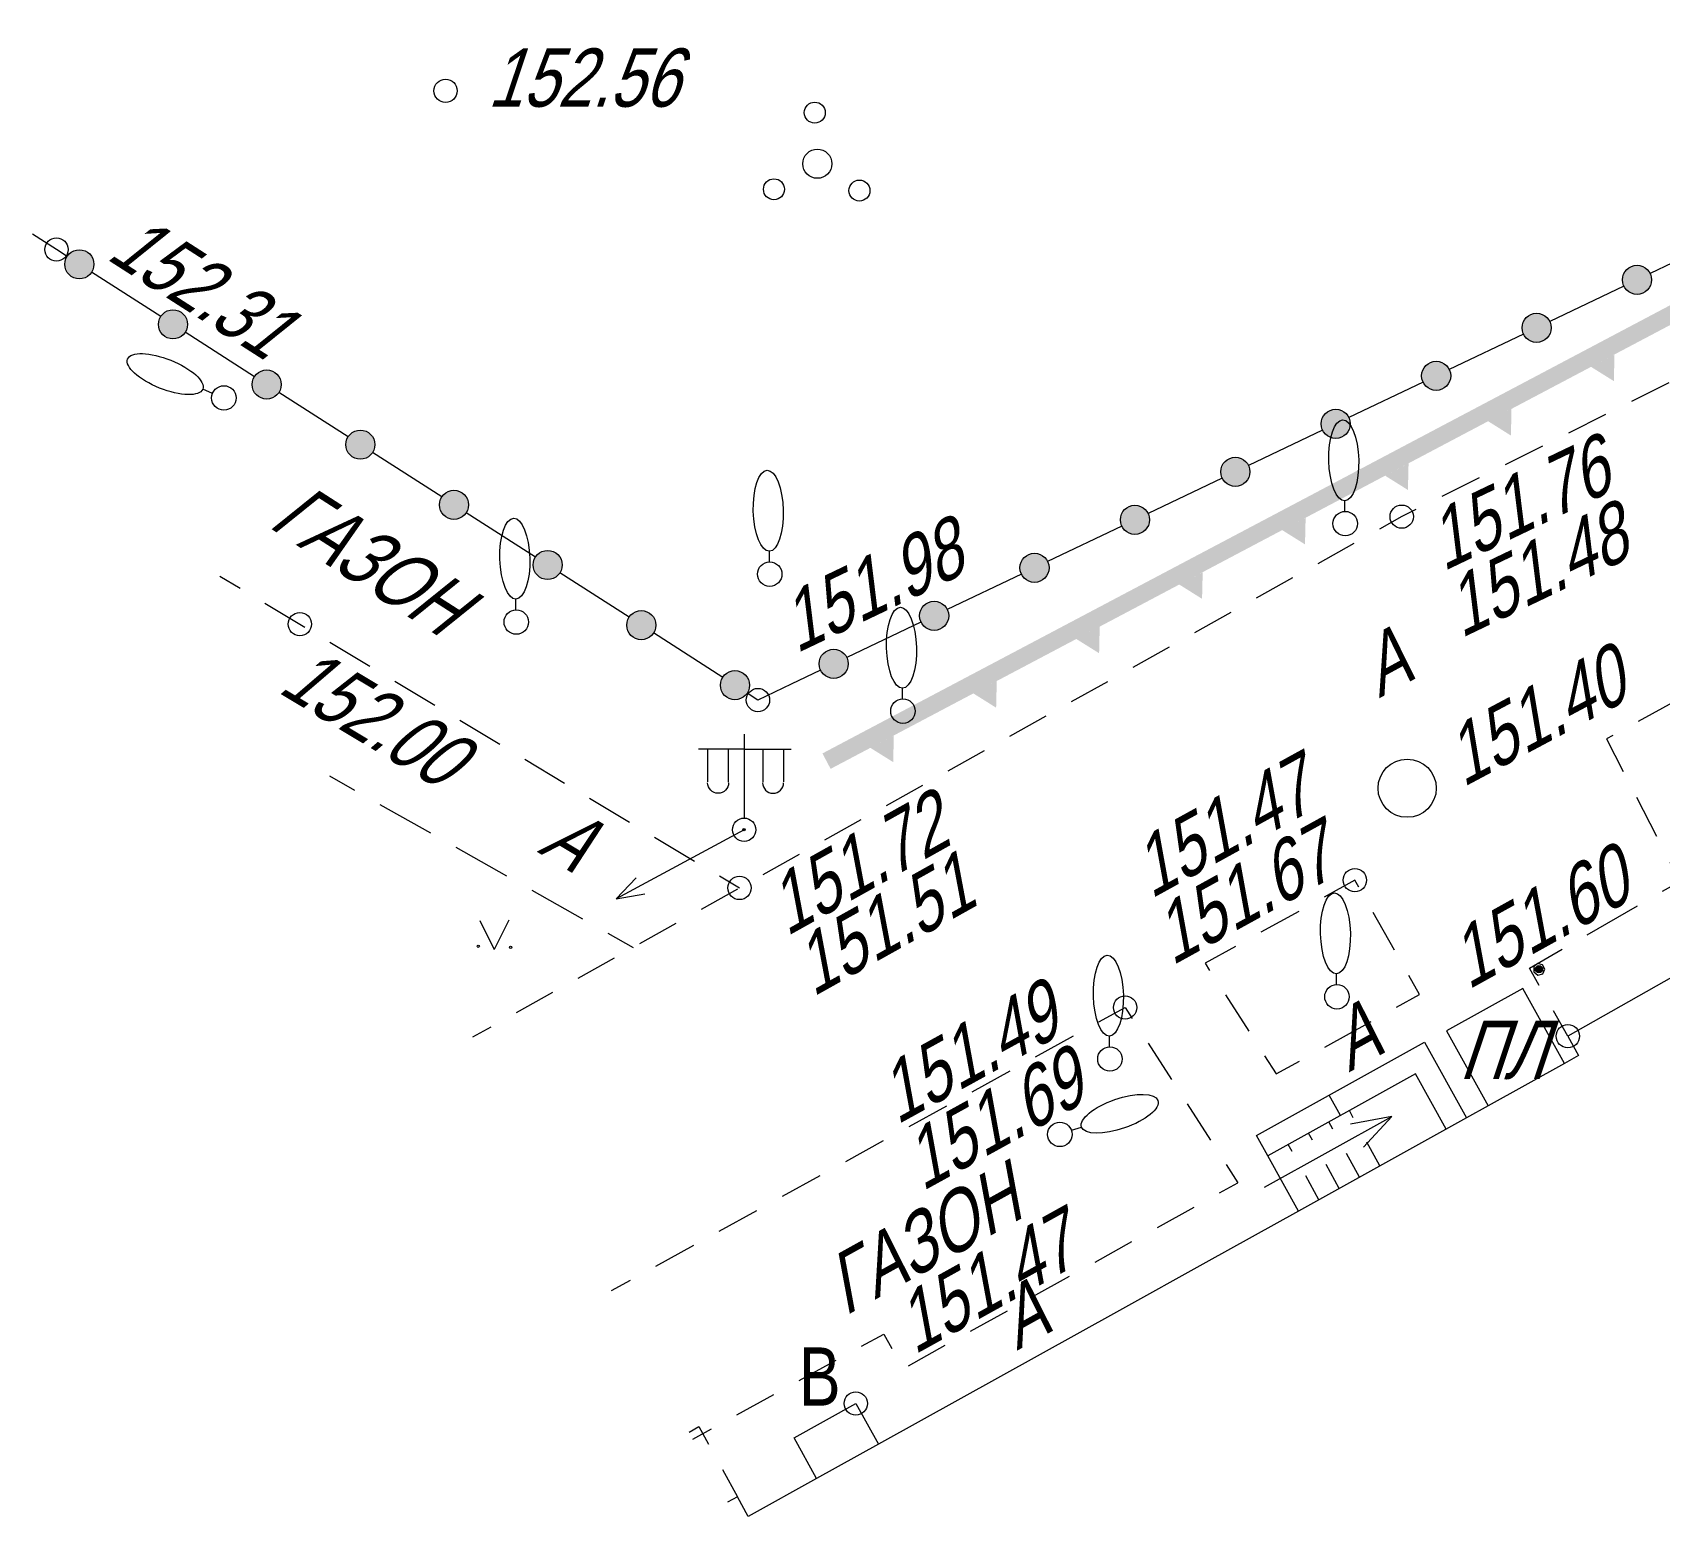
# Model space of a CAD drawing. Header units: metres. Extents: x 382 to 851, y 14083 to 14440.
# Drawn here: x 439.24 to 467.18, y 14295.66 to 14321.13 of the extents above; entities that cross this region are included whole.
import ezdxf
from ezdxf.enums import TextEntityAlignment as Align

# ---------------------------------------------------------------- set-up
doc = ezdxf.new("R2010")
doc.units = ezdxf.units.M
doc.header["$MEASUREMENT"] = 0
doc.linetypes.add('UP line', pattern=[1.5, 1, -0.5])
for name, color, linetype, lineweight in [('Бортовой камень', 7, 'Continuous', 25), ('Вентиляторы', 7, 'Continuous', 25), ('Внутреннее заполнение', 7, 'Continuous', 25), ('Горизонтали', 7, 'Continuous', 25), ('Граница улицы', 7, 'Continuous', 25), ('Здания', 7, 'Continuous', 25), ('Колодцы', 7, 'Continuous', 25), ('Крыльца', 7, 'Continuous', 25), ('Леса и газоны', 7, 'Continuous', 25), ('Лестницы набережных', 7, 'Continuous', 25), ('ЛЭП', 7, 'Continuous', 25), ('Навесы', 7, 'Continuous', 25), ('Ограды', 7, 'Continuous', 25), ('Отдельно стоящее дерево', 7, 'Continuous', 25), ('Фонари', 7, 'Continuous', 25), ('Части зданий', 7, 'Continuous', 25)]:
    doc.layers.add(name, color=color, linetype=linetype, lineweight=lineweight)
doc.styles.add('Style-RUSSIAN_1251', font='RUSSIAN_1251.shx')
doc.styles.add('Style-RUSSIAN_1251 I 0.32289', font='RUSSIAN_1251.shx', dxfattribs={"oblique": 18.5})

# ---------------------------------------------------------------- blocks, each defined once
blk = doc.blocks.new('KOLOD_6')
at = {"layer": 'Колодцы', "color": 251, "linetype": 'Continuous', "lineweight": 9}
blk.add_arc((0, 0), 0.5, 0, 360, dxfattribs=at)
blk = doc.blocks.new('FONAR6')
at = {"layer": 'Фонари', "color": 251, "linetype": 'Continuous', "lineweight": 9}
for p, q in [((0.004, 0.2), (0.004, 1.639)), ((0.004, 1.386), (-0.784, 1.386)), ((-0.627, 1.376), (-0.627, 0.821)), ((-0.273, 1.369), (-0.273, 0.814)), ((0.018, 1.386), (0.806, 1.386)), ((0.323, 1.369), (0.323, 0.814)), ((0.677, 1.376), (0.677, 0.821))]:
    blk.add_line(p, q, dxfattribs=at)
at = {"layer": 'Фонари', "color": 251, "linetype": 'Continuous', "lineweight": 9, "extrusion": (0, 0, -1)}
blk.add_arc((0.447, 0.807), 0.181, 180, 0, dxfattribs=at)
at = {"layer": 'Фонари', "color": 251, "linetype": 'Continuous', "lineweight": 9}
for centre, radius, start, end in [((0.497, 0.807), 0.181, 180, 0), ((0, 0), 0.2, 0, 360), ((0, 0), 0.02, 0, 360)]:
    blk.add_arc(centre, radius, start, end, dxfattribs=at)
blk = doc.blocks.new('STRELK')
at = {"layer": 'Крыльца', "color": 251, "linetype": 'Continuous', "lineweight": 9, "flags": 128}
for points in [[(0, 2.5), (-0.226, 1.815)], [(0, 0), (0, 2.5)], [(0, 2.5), (0.226, 1.815)]]:
    blk.add_lwpolyline(points, dxfattribs=at)
blk = doc.blocks.new('msdElementTypeLineString_4')
at = {"layer": 'Части зданий', "color": 251, "linetype": 'Continuous', "lineweight": 9}
for p, q in [((2.065, 1.146), (2.461, 1.366)), ((0.834, 0.463), (1.627, 0.904)), ((0, 0.001), (0.397, 0.221))]:
    blk.add_line(p, q, dxfattribs=at)
blk = doc.blocks.new('PIKET_25')
at = {"layer": 'Горизонтали', "color": 251, "linetype": 'Continuous', "lineweight": 9}
blk.add_arc((0, 0), 0.2, 0, 360, dxfattribs=at)
blk = doc.blocks.new('PIKET_26')
at = {"layer": 'Горизонтали', "color": 251, "linetype": 'Continuous', "lineweight": 9}
blk.add_arc((0, 0), 0.2, 0, 360, dxfattribs=at)
blk = doc.blocks.new('PIKET_27')
at = {"layer": 'Горизонтали', "color": 251, "linetype": 'Continuous', "lineweight": 9}
blk.add_arc((0, 0), 0.2, 0, 360, dxfattribs=at)
blk = doc.blocks.new('PIKET_28')
at = {"layer": 'Горизонтали', "color": 251, "linetype": 'Continuous', "lineweight": 9}
blk.add_arc((0, 0), 0.2, 0, 360, dxfattribs=at)
blk = doc.blocks.new('PIKET_31')
at = {"layer": 'Горизонтали', "color": 251, "linetype": 'Continuous', "lineweight": 9}
blk.add_arc((0, 0), 0.2, 0, 360, dxfattribs=at)
blk = doc.blocks.new('PIKET_32')
at = {"layer": 'Горизонтали', "color": 251, "linetype": 'Continuous', "lineweight": 9}
blk.add_arc((0, 0), 0.2, 0, 360, dxfattribs=at)
blk = doc.blocks.new('msdElementTypeLineString_6')
at = {"layer": 'Навесы', "color": 251, "linetype": 'Continuous', "lineweight": 9}
blk.add_line((0.574, 0.467), (0.83, 0), dxfattribs=at)
at = {"layer": 'Навесы', "color": 251, "linetype": 'Continuous', "lineweight": 9, "flags": 128}
blk.add_lwpolyline([(0.001, 1.113), (0.167, 1.205), (0.332, 0.905)], dxfattribs=at)
blk = doc.blocks.new('msdElementTypeLineString_7')
at = {"layer": 'Части зданий', "color": 251, "linetype": 'Continuous', "lineweight": 9}
for p, q in [((9.045, 4.226), (9.361, 4.401)), ((7.977, 3.633), (8.608, 3.983)), ((6.908, 3.04), (7.539, 3.39)), ((5.839, 2.447), (6.471, 2.797)), ((4.77, 1.854), (5.402, 2.204)), ((3.701, 1.261), (4.333, 1.611)), ((1.826, 1.005), (2.458, 1.353)), ((0.755, 0.415), (1.388, 0.764)), ((0, 0), (0.317, 0.174))]:
    blk.add_line(p, q, dxfattribs=at)
at = {"layer": 'Части зданий', "color": 251, "linetype": 'Continuous', "lineweight": 9, "flags": 128}
blk.add_lwpolyline([(2.897, 1.594), (3.279, 1.804), (3.418, 1.555)], dxfattribs=at)
blk = doc.blocks.new('DEREVO_51')
at = {"layer": 'Отдельно стоящее дерево', "color": 251, "linetype": 'Continuous', "lineweight": 9, "flags": 128}
blk.add_lwpolyline([(-0.007, 0.21), (-0.007, 0.393)], dxfattribs=at)
at = {"layer": 'Отдельно стоящее дерево', "color": 251, "linetype": 'Continuous', "lineweight": 9}
blk.add_arc((0, 0), 0.21, 0, 360, dxfattribs=at)
blk.add_ellipse((-0.025, 1.088), major_axis=(-0.019, 0.695), ratio=0.369829, dxfattribs=at)
blk = doc.blocks.new('DEREVO_64')
at = {"layer": 'Отдельно стоящее дерево', "color": 251, "linetype": 'Continuous', "lineweight": 9, "flags": 128}
blk.add_lwpolyline([(-0.007, 0.21), (-0.007, 0.393)], dxfattribs=at)
at = {"layer": 'Отдельно стоящее дерево', "color": 251, "linetype": 'Continuous', "lineweight": 9}
blk.add_arc((0, 0), 0.21, 0, 360, dxfattribs=at)
blk.add_ellipse((-0.026, 1.088), major_axis=(-0.019, 0.695), ratio=0.369829, dxfattribs=at)
blk = doc.blocks.new('DEREVO_65')
at = {"layer": 'Отдельно стоящее дерево', "color": 251, "linetype": 'Continuous', "lineweight": 9, "flags": 128}
blk.add_lwpolyline([(-0.007, 0.21), (-0.007, 0.393)], dxfattribs=at)
at = {"layer": 'Отдельно стоящее дерево', "color": 251, "linetype": 'Continuous', "lineweight": 9}
blk.add_arc((0, 0), 0.21, 0, 360, dxfattribs=at)
blk.add_ellipse((-0.026, 1.088), major_axis=(-0.019, 0.695), ratio=0.369829, dxfattribs=at)
blk = doc.blocks.new('DEREVO_66')
at = {"layer": 'Отдельно стоящее дерево', "color": 251, "linetype": 'Continuous', "lineweight": 9, "flags": 128}
blk.add_lwpolyline([(-0.007, 0.21), (-0.006, 0.392)], dxfattribs=at)
at = {"layer": 'Отдельно стоящее дерево', "color": 251, "linetype": 'Continuous', "lineweight": 9}
blk.add_arc((0.001, 0), 0.21, 0, 360, dxfattribs=at)
blk.add_ellipse((-0.025, 1.088), major_axis=(-0.018, 0.695), ratio=0.369829, dxfattribs=at)
blk = doc.blocks.new('DEREVO_67')
at = {"layer": 'Отдельно стоящее дерево', "color": 251, "linetype": 'Continuous', "lineweight": 9, "flags": 128}
blk.add_lwpolyline([(-0.007, 0.21), (-0.007, 0.393)], dxfattribs=at)
at = {"layer": 'Отдельно стоящее дерево', "color": 251, "linetype": 'Continuous', "lineweight": 9}
blk.add_arc((0, 0), 0.21, 0, 360, dxfattribs=at)
blk.add_ellipse((-0.025, 1.088), major_axis=(-0.019, 0.695), ratio=0.369829, dxfattribs=at)
blk = doc.blocks.new('DEREVO_68')
at = {"layer": 'Отдельно стоящее дерево', "color": 251, "linetype": 'Continuous', "lineweight": 9, "flags": 128}
blk.add_lwpolyline([(-0.007, 0.21), (-0.007, 0.393)], dxfattribs=at)
at = {"layer": 'Отдельно стоящее дерево', "color": 251, "linetype": 'Continuous', "lineweight": 9}
blk.add_arc((0, 0), 0.21, 0, 360, dxfattribs=at)
blk.add_ellipse((-0.025, 1.088), major_axis=(-0.019, 0.695), ratio=0.369829, dxfattribs=at)
blk = doc.blocks.new('msdElementTypeLineString_8')
at = {"layer": 'Навесы', "color": 251, "linetype": 'Continuous', "lineweight": 9}
for p, q in [((0.995, 1.742), (1.856, 2.238)), ((3.279, 2.051), (3.523, 1.618)), ((0.662, 0), (0.417, 0.433))]:
    blk.add_line(p, q, dxfattribs=at)
at = {"layer": 'Навесы', "color": 251, "linetype": 'Continuous', "lineweight": 9, "flags": 128}
for points in [[(2.289, 2.488), (2.584, 2.657), (2.863, 2.787), (3.033, 2.486)], [(0.171, 0.868), (0.001, 1.169), (0.562, 1.493)]]:
    blk.add_lwpolyline(points, dxfattribs=at)
blk = doc.blocks.new('DEREVO_80')
at = {"layer": 'Отдельно стоящее дерево', "color": 251, "linetype": 'Continuous', "lineweight": 9, "flags": 128}
blk.add_lwpolyline([(-0.007, 0.21), (-0.007, 0.393)], dxfattribs=at)
at = {"layer": 'Отдельно стоящее дерево', "color": 251, "linetype": 'Continuous', "lineweight": 9}
blk.add_arc((0, 0.002), 0.21, 0, 360, dxfattribs=at)
blk.add_ellipse((-0.026, 1.09), major_axis=(-0.019, 0.695), ratio=0.369829, dxfattribs=at)
blk = doc.blocks.new('DEREVO_81')
at = {"layer": 'Отдельно стоящее дерево', "color": 251, "linetype": 'Continuous', "lineweight": 9, "flags": 128}
blk.add_lwpolyline([(-0.007, 0.21), (-0.007, 0.393)], dxfattribs=at)
at = {"layer": 'Отдельно стоящее дерево', "color": 251, "linetype": 'Continuous', "lineweight": 9}
blk.add_arc((0, 0.002), 0.21, 0, 360, dxfattribs=at)
blk.add_ellipse((-0.025, 1.09), major_axis=(-0.019, 0.695), ratio=0.369829, dxfattribs=at)
blk = doc.blocks.new('KUST1_2')
at = {"layer": 'Отдельно стоящее дерево', "color": 251, "linetype": 'Continuous', "lineweight": 9}
for centre, radius in [((-0.044, 0.877), 0.18), ((0, 0), 0.25), ((-0.745, -0.439), 0.18), ((0.723, -0.461), 0.18)]:
    blk.add_arc(centre, radius, 0, 360, dxfattribs=at)
blk = doc.blocks.new('msdElementTypeLineString_13')
at = {"layer": 'Граница улицы', "color": 251, "linetype": 'Continuous', "lineweight": 9}
for p, q in [((0.001, 2.949), (0.435, 2.703)), ((0.87, 2.457), (1.739, 1.966)), ((2.175, 1.72), (3.044, 1.229)), ((3.479, 0.983), (4.348, 0.492)), ((4.783, 0.246), (5.217, 0))]:
    blk.add_line(p, q, dxfattribs=at)
blk = doc.blocks.new('msdElementTypeLineString_14')
at = {"layer": 'Ограды', "linetype": 'Continuous', "lineweight": 9}
h = blk.add_hatch(color=251, dxfattribs=at)
edge = h.paths.add_edge_path()
edge.add_arc((1.055, 7.731), 0.25, 0, 360)
h = blk.add_hatch(color=251, dxfattribs=at)
edge = h.paths.add_edge_path()
edge.add_arc((27.809, 7.464), 0.25, 0, 360)
h = blk.add_hatch(color=251, dxfattribs=at)
edge = h.paths.add_edge_path()
edge.add_arc((2.663, 6.699), 0.25, 0, 360)
h = blk.add_hatch(color=251, dxfattribs=at)
edge = h.paths.add_edge_path()
edge.add_arc((26.084, 6.64), 0.25, 0, 360)
h = blk.add_hatch(color=251, dxfattribs=at)
edge = h.paths.add_edge_path()
edge.add_arc((4.272, 5.666), 0.25, 0, 360)
h = blk.add_hatch(color=251, dxfattribs=at)
edge = h.paths.add_edge_path()
edge.add_arc((24.359, 5.816), 0.25, 0, 360)
h = blk.add_hatch(color=251, dxfattribs=at)
edge = h.paths.add_edge_path()
edge.add_arc((22.634, 4.992), 0.25, 0, 360)
h = blk.add_hatch(color=251, dxfattribs=at)
edge = h.paths.add_edge_path()
edge.add_arc((5.881, 4.634), 0.25, 0, 360)
h = blk.add_hatch(color=251, dxfattribs=at)
edge = h.paths.add_edge_path()
edge.add_arc((20.91, 4.168), 0.25, 0, 360)
h = blk.add_hatch(color=251, dxfattribs=at)
edge = h.paths.add_edge_path()
edge.add_arc((7.489, 3.601), 0.25, 0, 360)
h = blk.add_hatch(color=251, dxfattribs=at)
edge = h.paths.add_edge_path()
edge.add_arc((19.185, 3.344), 0.25, 0, 360)
h = blk.add_hatch(color=251, dxfattribs=at)
edge = h.paths.add_edge_path()
edge.add_arc((9.098, 2.569), 0.25, 0, 360)
h = blk.add_hatch(color=251, dxfattribs=at)
edge = h.paths.add_edge_path()
edge.add_arc((17.46, 2.52), 0.25, 0, 360)
h = blk.add_hatch(color=251, dxfattribs=at)
edge = h.paths.add_edge_path()
edge.add_arc((10.706, 1.536), 0.25, 0, 360)
h = blk.add_hatch(color=251, dxfattribs=at)
edge = h.paths.add_edge_path()
edge.add_arc((15.736, 1.696), 0.25, 0, 360)
h = blk.add_hatch(color=251, dxfattribs=at)
edge = h.paths.add_edge_path()
edge.add_arc((14.011, 0.872), 0.25, 0, 360)
h = blk.add_hatch(color=251, dxfattribs=at)
edge = h.paths.add_edge_path()
edge.add_arc((12.315, 0.504), 0.25, 0, 360)
at = {"layer": 'Ограды', "color": 251, "linetype": 'Continuous', "lineweight": 9}
for p, q in [((29.308, 8.181), (28.034, 7.572)), ((2.453, 6.834), (1.265, 7.596)), ((27.583, 7.357), (26.31, 6.748)), ((4.062, 5.801), (2.874, 6.564)), ((25.859, 6.532), (24.585, 5.924)), ((24.134, 5.708), (22.86, 5.1)), ((5.67, 4.769), (4.483, 5.531)), ((22.409, 4.884), (21.136, 4.276)), ((7.279, 3.736), (6.091, 4.499)), ((20.684, 4.06), (19.411, 3.452)), ((8.887, 2.704), (7.7, 3.466)), ((18.96, 3.236), (17.686, 2.628)), ((10.496, 1.671), (9.308, 2.433)), ((17.235, 2.412), (15.962, 1.804)), ((12.105, 0.639), (10.917, 1.401)), ((15.51, 1.588), (14.237, 0.98))]:
    blk.add_line(p, q, dxfattribs=at)
at = {"layer": 'Ограды', "color": 251, "linetype": 'Continuous', "lineweight": 9, "flags": 128}
for points in [[(0.845, 7.866), (0.661, 7.984), (0.251, 8.247)], [(13.786, 0.764), (13.279, 0.522), (12.71, 0.25), (12.525, 0.368)]]:
    blk.add_lwpolyline(points, dxfattribs=at)
at = {"layer": 'Ограды', "color": 251, "linetype": 'Continuous', "lineweight": 9}
for centre in [(1.055, 7.731), (1.055, 7.731), (27.809, 7.464), (27.809, 7.464), (2.663, 6.699), (2.663, 6.699), (26.084, 6.64), (26.084, 6.64), (4.272, 5.666), (4.272, 5.666), (24.359, 5.816), (24.359, 5.816), (22.634, 4.992), (22.634, 4.992), (5.881, 4.634), (5.881, 4.634), (20.91, 4.168), (20.91, 4.168), (7.489, 3.601), (7.489, 3.601), (19.185, 3.344), (19.185, 3.344), (9.098, 2.569), (9.098, 2.569), (17.46, 2.52), (17.46, 2.52), (10.706, 1.536), (10.706, 1.536), (15.736, 1.696), (15.736, 1.696), (14.011, 0.872), (14.011, 0.872), (12.315, 0.504), (12.315, 0.504)]:
    blk.add_circle(centre, 0.25, dxfattribs=at)
blk = doc.blocks.new('msdElementTypeLineString_17')
at = {"layer": 'Лестницы набережных', "linetype": 'Continuous', "lineweight": 9}
for points in [[(25.41, 12.933), (25.288, 13.207), (27.116, 14.019), (27.238, 13.745)], [(27.238, 13.745), (27.116, 14.019), (27.171, 14.044), (27.293, 13.77)], [(26.5, 12.98), (26.125, 13.251), (26.541, 13.435)], [(23.582, 12.121), (23.46, 12.395), (25.288, 13.207), (25.41, 12.933)], [(24.672, 12.168), (24.297, 12.439), (24.714, 12.623)], [(21.755, 11.308), (21.633, 11.582), (23.46, 12.395), (23.582, 12.121)], [(22.844, 11.355), (22.47, 11.627), (22.886, 11.811)], [(19.927, 10.496), (19.805, 10.77), (21.633, 11.582), (21.755, 11.308)], [(21.017, 10.543), (20.642, 10.814), (21.058, 10.998)], [(18.1, 9.684), (17.978, 9.958), (19.805, 10.77), (19.927, 10.496)], [(19.189, 9.731), (18.815, 10.002), (19.231, 10.186)], [(16.314, 8.809), (16.173, 9.074), (17.148, 9.589), (17.978, 9.958), (18.1, 9.684), (17.279, 9.319)], [(17.389, 8.925), (16.997, 9.17), (17.399, 9.382)], [(14.545, 7.874), (14.405, 8.14), (16.173, 9.074), (16.314, 8.809)], [(15.62, 7.99), (15.228, 8.236), (15.631, 8.447)], [(12.777, 6.94), (12.637, 7.205), (14.405, 8.14), (14.545, 7.874)], [(13.852, 7.056), (13.46, 7.301), (13.863, 7.513)], [(11.009, 6.006), (10.869, 6.271), (12.637, 7.205), (12.777, 6.94)], [(12.084, 6.122), (11.692, 6.367), (12.094, 6.579)], [(9.24, 5.071), (9.1, 5.336), (10.869, 6.271), (11.009, 6.006)], [(10.315, 5.187), (9.923, 5.432), (10.326, 5.644)], [(7.472, 4.137), (7.332, 4.402), (9.1, 5.336), (9.24, 5.071)], [(8.547, 4.253), (8.155, 4.498), (8.558, 4.71)], [(5.704, 3.202), (5.564, 3.468), (7.332, 4.402), (7.472, 4.137)], [(6.779, 3.318), (6.387, 3.564), (6.79, 3.775)], [(3.936, 2.268), (3.795, 2.533), (5.564, 3.468), (5.704, 3.202)], [(5.011, 2.384), (4.619, 2.629), (5.021, 2.841)], [(2.167, 1.333), (2.027, 1.599), (3.795, 2.533), (3.936, 2.268)], [(3.242, 1.449), (2.85, 1.695), (3.253, 1.906)], [(0.399, 0.399), (0.259, 0.664), (2.027, 1.599), (2.167, 1.333)], [(1.474, 0.515), (1.082, 0.76), (1.485, 0.972)]]:
    blk.add_hatch(color=251, dxfattribs=at).paths.add_polyline_path(points)
blk = doc.blocks.new('msdElementTypeLineString_24')
at = {"layer": 'Бортовой камень', "color": 251, "linetype": 'Continuous', "lineweight": 9}
for p, q in [((5.583, 5.498), (4.926, 5.139)), ((6.291, 4.755), (5.927, 5.409)), ((4.487, 4.899), (3.83, 4.541)), ((3.391, 4.301), (2.735, 3.942)), ((6.9, 3.665), (6.535, 4.319)), ((2.296, 3.702), (1.639, 3.344)), ((1.2, 3.104), (0.543, 2.745)), ((7.326, 2.902), (7.144, 3.229)), ((0.516, 1.444), (0.858, 0.778)), ((1.086, 0.333), (1.257, 0))]:
    blk.add_line(p, q, dxfattribs=at)
at = {"layer": 'Бортовой камень', "color": 251, "linetype": 'Continuous', "lineweight": 9, "flags": 128}
blk.add_lwpolyline([(0.105, 2.505), (0, 2.448), (0.287, 1.888)], dxfattribs=at)
blk = doc.blocks.new('msdElementTypeLineString_25')
at = {"layer": 'Бортовой камень', "color": 251, "linetype": 'Continuous', "lineweight": 9}
for p, q in [((7.285, 4.012), (7.934, 4.37)), ((9.216, 4.248), (9.617, 3.625)), ((6.198, 3.414), (6.847, 3.771)), ((5.111, 2.815), (5.76, 3.172)), ((9.888, 3.205), (10.289, 2.582)), ((4.024, 2.216), (4.673, 2.574)), ((2.937, 1.618), (3.586, 1.975)), ((10.56, 2.161), (10.76, 1.85)), ((1.85, 1.019), (2.499, 1.376)), ((0.763, 0.42), (1.412, 0.778)), ((0.001, 0), (0.325, 0.179))]:
    blk.add_line(p, q, dxfattribs=at)
at = {"layer": 'Бортовой камень', "color": 251, "linetype": 'Continuous', "lineweight": 9, "flags": 128}
blk.add_lwpolyline([(8.372, 4.611), (8.822, 4.859), (8.945, 4.668)], dxfattribs=at)
blk = doc.blocks.new('msdElementTypeLineString_26')
at = {"layer": 'Бортовой камень', "color": 251, "linetype": 'Continuous', "lineweight": 9}
for p, q in [((1.61, 2.793), (0.96, 2.433)), ((3.257, 2.124), (2.89, 2.771)), ((3.686, 1.366), (3.503, 1.689)), ((0.351, 1.358), (0.754, 0.734)), ((1.024, 0.313), (1.225, 0.001))]:
    blk.add_line(p, q, dxfattribs=at)
at = {"layer": 'Бортовой камень', "color": 251, "linetype": 'Continuous', "lineweight": 9, "flags": 128}
for points in [[(2.644, 3.206), (2.575, 3.328), (2.047, 3.035)], [(0.522, 2.191), (0.001, 1.902), (0.08, 1.779)]]:
    blk.add_lwpolyline(points, dxfattribs=at)
blk = doc.blocks.new('TOCSKA_3')
at = {"layer": 'Навесы', "linetype": 'Continuous', "lineweight": 9}
h = blk.add_hatch(color=251, dxfattribs=at)
edge = h.paths.add_edge_path()
edge.add_arc((0, 0), 0.0625, 0, 360)
at = {"layer": 'Навесы', "color": 251, "linetype": 'Continuous', "lineweight": 9}
blk.add_circle((0, 0), 0.0625, dxfattribs=at)
blk = doc.blocks.new('STRFON')
at = {"layer": 'ЛЭП', "color": 251, "linetype": 'Continuous', "lineweight": 9, "flags": 128}
for points in [[(2.5, 0), (2.025, 0.157)], [(0, 0), (2.5, 0)], [(2.5, 0), (2.025, -0.156)]]:
    blk.add_lwpolyline(points, dxfattribs=at)
blk = doc.blocks.new('GAZON_4')
at = {"layer": 'Леса и газоны', "color": 251, "linetype": 'Continuous', "lineweight": 9}
for p in [(-0.248, 0.499), (0.251, 0.502)]:
    blk.add_line(p, (0, 0), dxfattribs=at)
for centre in [(-0.276, 0.057), (0.279, 0.039)]:
    blk.add_arc(centre, 0.02, 0, 360, dxfattribs=at)
blk = doc.blocks.new('PIKET_103')
at = {"layer": 'Горизонтали', "color": 251, "linetype": 'Continuous', "lineweight": 9}
blk.add_arc((0, 0), 0.2, 0, 360, dxfattribs=at)
blk = doc.blocks.new('PIKET_104')
at = {"layer": 'Горизонтали', "color": 251, "linetype": 'Continuous', "lineweight": 9}
blk.add_arc((0, 0), 0.2, 0, 360, dxfattribs=at)
blk = doc.blocks.new('PIKET_105')
at = {"layer": 'Горизонтали', "color": 251, "linetype": 'Continuous', "lineweight": 9}
blk.add_arc((0, 0), 0.2, 0, 360, dxfattribs=at)
blk = doc.blocks.new('msdElementTypeLineString_28')
at = {"layer": 'Бортовой камень', "color": 251, "linetype": 'Continuous', "lineweight": 9}
for p, q in [((33.961, 18.516), (33.797, 18.199)), ((32.484, 17.209), (31.846, 16.89)), ((31.399, 16.666), (30.76, 16.347)), ((30.313, 16.123), (29.675, 15.803)), ((29.228, 15.579), (28.59, 15.26)), ((28.143, 15.036), (27.504, 14.717)), ((27.057, 14.493), (26.419, 14.173)), ((25.972, 13.95), (25.333, 13.63)), ((24.886, 13.406), (24.248, 13.087)), ((23.801, 12.863), (23.163, 12.543)), ((22.716, 12.32), (22.077, 12)), ((21.63, 11.776), (20.992, 11.457)), ((20.545, 11.233), (19.907, 10.913)), ((19.459, 10.69), (18.821, 10.37)), ((18.374, 10.146), (17.736, 9.827)), ((17.289, 9.603), (16.65, 9.283)), ((15.138, 8.478), (14.516, 8.129)), ((14.08, 7.884), (13.457, 7.535)), ((13.021, 7.291), (12.398, 6.942)), ((11.962, 6.697), (11.339, 6.348)), ((10.903, 6.104), (10.281, 5.755)), ((9.844, 5.51), (9.222, 5.161)), ((8.786, 4.917), (8.163, 4.568)), ((7.727, 4.323), (7.104, 3.974)), ((6.668, 3.73), (6.045, 3.381)), ((5.609, 3.137), (4.987, 2.788)), ((4.55, 2.543), (3.927, 2.195)), ((3.491, 1.951), (2.868, 1.603)), ((2.431, 1.359), (1.808, 1.01)), ((1.372, 0.767), (0.749, 0.418)), ((0.312, 0.174), (0.001, 0))]:
    blk.add_line(p, q, dxfattribs=at)
at = {"layer": 'Бортовой камень', "color": 251, "linetype": 'Continuous', "lineweight": 9, "flags": 128}
for points in [[(33.567, 17.756), (33.564, 17.75), (32.931, 17.433)], [(16.203, 9.06), (15.958, 8.937), (15.575, 8.722)]]:
    blk.add_lwpolyline(points, dxfattribs=at)
blk = doc.blocks.new('PIKET_110')
at = {"layer": 'Горизонтали', "color": 251, "linetype": 'Continuous', "lineweight": 9}
blk.add_arc((0, 0), 0.2, 0, 360, dxfattribs=at)
blk = doc.blocks.new('msdElementTypeLineString_43')
at = {"layer": 'Граница улицы', "color": 251, "linetype": 'Continuous', "lineweight": 9}
for p, q in [((0, 5.353), (0.344, 5.147)), ((1.888, 4.221), (2.574, 3.809)), ((3.003, 3.552), (3.69, 3.14)), ((4.118, 2.883), (4.805, 2.471)), ((5.234, 2.214), (5.92, 1.802)), ((6.349, 1.545), (7.036, 1.133)), ((7.464, 0.876), (8.151, 0.464)), ((8.58, 0.207), (8.923, 0.001))]:
    blk.add_line(p, q, dxfattribs=at)
at = {"layer": 'Граница улицы', "color": 251, "linetype": 'Continuous', "lineweight": 9, "flags": 128}
blk.add_lwpolyline([(0.772, 4.89), (1.372, 4.531), (1.459, 4.478)], dxfattribs=at)

msp = doc.modelspace()

# ---------------------------------------------------------------- linework, layer by layer
at = {"layer": 'Вентиляторы', "color": 251, "linetype": 'Continuous', "lineweight": 9, "flags": 128}
msp.add_lwpolyline([(452.703, 14296.308), (452.315, 14297.008), (453.375, 14297.596), (453.763, 14296.896)], dxfattribs=at)
at = {"layer": 'Внутреннее заполнение', "color": 251, "linetype": 'Continuous', "lineweight": 9, "flags": 128}
for points in [[(461.703, 14302.542), (461.508, 14302.891)], [(461.921, 14302.502), (461.853, 14302.625)], [(461.222, 14302.114), (461.153, 14302.237)], [(461.572, 14302.308), (461.503, 14302.431)], [(460.872, 14301.92), (460.804, 14302.043)], [(462.379, 14301.677), (462.153, 14302.084)], [(461.68, 14301.288), (461.454, 14301.696)], [(462.03, 14301.483), (461.803, 14301.89)], [(461.33, 14301.094), (461.104, 14301.502)]]:
    msp.add_lwpolyline(points, dxfattribs=at)
at = {"layer": 'Здания', "color": 251, "linetype": 'Continuous', "lineweight": 9, "flags": 128}
msp.add_lwpolyline([(468.467, 14305.52), (465.606, 14303.902), (465.79, 14303.569), (465.547, 14303.434), (464.236, 14302.706), (463.865, 14302.501), (460.98, 14300.9), (459.389, 14300.018), (457.903, 14299.193), (453.763, 14296.896), (452.703, 14296.308), (451.528, 14295.656), (451.341, 14295.993), (451.173, 14295.9)], dxfattribs=at)
at = {"layer": 'Крыльца', "color": 251, "linetype": 'Continuous', "lineweight": 9, "flags": 128}
for points in [[(465.547, 14303.434), (464.834, 14304.719), (463.523, 14303.991), (464.236, 14302.706)], [(463.515, 14302.307), (462.988, 14303.255), (460.454, 14301.849), (460.26, 14302.199), (463.144, 14303.799), (463.865, 14302.501)], [(460.98, 14300.9), (460.454, 14301.849)]]:
    msp.add_lwpolyline(points, dxfattribs=at)
at = {"layer": 'Навесы', "color": 251, "linetype": 'Continuous', "lineweight": 9, "flags": 128}
msp.add_lwpolyline([(465.21, 14305.05), (465.172, 14305.128), (465.087, 14305.147), (465.019, 14305.092), (465.021, 14305.005), (465.09, 14304.952), (465.174, 14304.974), (465.21, 14305.05)], dxfattribs=at)

# ---------------------------------------------------------------- block references
at = {"layer": 'Бортовой камень', "color": 251, "linetype": 'Continuous', "lineweight": 9}
for name, p in [('msdElementTypeLineString_28', (446.794, 14303.884)), ('msdElementTypeLineString_24', (466.271, 14306.559)), ('msdElementTypeLineString_26', (459.373, 14303.252)), ('msdElementTypeLineString_25', (449.179, 14299.535))]:
    msp.add_blockref(name, p, dxfattribs=at)
at = {"layer": 'Горизонтали', "color": 251, "linetype": 'Continuous', "lineweight": 9}
for name, p in [('PIKET_110', (446.33, 14320.132)), ('PIKET_105', (439.646, 14317.407)), ('PIKET_26', (462.752, 14312.821)), ('PIKET_103', (443.827, 14310.976)), ('PIKET_104', (451.695, 14309.673)), ('PIKET_28', (461.948, 14306.58)), ('PIKET_25', (451.378, 14306.446)), ('PIKET_27', (458.001, 14304.394)), ('PIKET_31', (465.606, 14303.902)), ('PIKET_32', (453.375, 14297.596))]:
    msp.add_blockref(name, p, dxfattribs=at)
at = {"layer": 'Граница улицы', "color": 251, "linetype": 'Continuous', "lineweight": 9}
for name, p in [('msdElementTypeLineString_43', (442.455, 14306.445)), ('msdElementTypeLineString_13', (444.333, 14305.424))]:
    msp.add_blockref(name, p, dxfattribs=at)
at = {"layer": 'Колодцы', "color": 251, "linetype": 'Continuous', "lineweight": 9}
msp.add_blockref('KOLOD_6', (462.846, 14308.159), dxfattribs=at)
at = {"layer": 'Крыльца', "color": 251, "linetype": 'Continuous', "lineweight": 9, "rotation": 299.0217446286487}
msp.add_blockref('STRELK', (460.398, 14301.311), dxfattribs=at)
at = {"layer": 'Леса и газоны', "color": 251, "linetype": 'Continuous', "lineweight": 9}
msp.add_blockref('GAZON_4', (447.167, 14305.39), dxfattribs=at)
at = {"layer": 'Лестницы набережных', "color": 251, "linetype": 'Continuous', "lineweight": 9}
msp.add_blockref('msdElementTypeLineString_17', (452.544, 14308.092), dxfattribs=at)
at = {"layer": 'ЛЭП', "color": 251, "linetype": 'Continuous', "lineweight": 9, "rotation": 208.357696207127}
msp.add_blockref('STRFON', (451.458, 14307.446), dxfattribs=at)
at = {"layer": 'Навесы', "color": 251, "linetype": 'Continuous', "lineweight": 9}
for name, p in [('msdElementTypeLineString_8', (464.944, 14303.902)), ('TOCSKA_3', (465.11, 14305.05)), ('msdElementTypeLineString_6', (450.511, 14295.993))]:
    msp.add_blockref(name, p, dxfattribs=at)
at = {"layer": 'Ограды', "color": 251, "linetype": 'Continuous', "lineweight": 9}
msp.add_blockref('msdElementTypeLineString_14', (438.985, 14309.423), dxfattribs=at)
at = {"layer": 'Отдельно стоящее дерево', "color": 251, "linetype": 'Continuous', "lineweight": 9}
for name, p in [('KUST1_2', (452.715, 14318.88)), ('DEREVO_51', (461.782, 14312.701)), ('DEREVO_80', (451.898, 14311.832)), ('DEREVO_67', (447.544, 14311.012)), ('DEREVO_81', (454.185, 14309.48)), ('DEREVO_64', (461.64, 14304.578)), ('DEREVO_65', (457.74, 14303.51))]:
    msp.add_blockref(name, p, dxfattribs=at)
for name, p, rotation in [('DEREVO_68', (442.522, 14314.859), 66.59781694277042), ('DEREVO_66', (456.88, 14302.216), 287.639642397591)]:
    msp.add_blockref(name, p, dxfattribs=dict(at, rotation=rotation))
at = {"layer": 'Фонари', "color": 251, "linetype": 'Continuous', "lineweight": 9}
msp.add_blockref('FONAR6', (451.458, 14307.446), dxfattribs=at)
at = {"layer": 'Части зданий', "color": 251, "linetype": 'Continuous', "lineweight": 9}
for name, p in [('msdElementTypeLineString_4', (460.598, 14303.252)), ('msdElementTypeLineString_7', (450.578, 14296.984))]:
    msp.add_blockref(name, p, dxfattribs=at)

# ---------------------------------------------------------------- texts
at = {"layer": 'Вентиляторы', "color": 251, "linetype": 'Continuous', "lineweight": 9, "style": 'Style-RUSSIAN_1251', "width": 0.799996}
msp.add_text('В', height=1, dxfattribs=at).set_placement((452.401, 14297.559))
at = {"layer": 'Горизонтали', "color": 251, "linetype": 'Continuous', "lineweight": 9, "style": 'Style-RUSSIAN_1251 I 0.32289', "oblique": 18.5, "width": 0.8}
msp.add_text('152.56', height=1, dxfattribs=at).set_placement((447.05, 14319.859))
at = {"layer": 'Горизонтали', "color": 251, "linetype": 'Continuous', "lineweight": 9, "style": 'Style-RUSSIAN_1251 I 0.32289', "oblique": 18.5}
for s, rotation, width, p in [('152.31', 327.3044, 0.8, (440.483, 14317.257)), ('151.76', 25.5658, 0.799996, (463.468, 14311.877)), ('151.98', 25.5387, 0.8, (452.357, 14310.469)), ('152.00', 329.0431, 0.8, (443.428, 14309.817)), ('151.72', 29.2028, 0.799996, (452.189, 14305.609)), ('151.67', 28.8475, 0.799996, (458.809, 14305.107)), ('151.60', 29.0217, 0.799996, (463.895, 14304.692)), ('151.69', 28.8475, 0.799996, (454.52, 14301.234)), ('151.47', 29.0217, 0.799996, (454.383, 14298.428))]:
    msp.add_text(s, height=1, rotation=rotation, dxfattribs=dict(at, width=width)).set_placement(p)
at = {"layer": 'Горизонтали', "color": 251, "linetype": 'Continuous', "lineweight": 9, "style": 'Style-RUSSIAN_1251 I 0.32289', "oblique": 18.5, "width": 0.799996}
for s, rotation, p in [('151.48', 25.5658, (463.343, 14311.633)), ('151.47', 28.8475, (457.964, 14307.13)), ('151.51', 29.2028, (452.153, 14305.444)), ('151.49', 28.8475, (453.602, 14303.252))]:
    msp.add_text(s, height=1, rotation=rotation, dxfattribs=at).set_placement(p, align=Align.TOP_LEFT)
at = {"layer": 'Граница улицы', "color": 251, "linetype": 'Continuous', "lineweight": 9, "style": 'Style-RUSSIAN_1251 I 0.32289', "oblique": 18.5, "width": 0.799996}
for rotation, p in [(28.5978, (462.363, 14309.7)), (329.0431, (447.892, 14307.07))]:
    msp.add_text('А', height=1, rotation=rotation, dxfattribs=at).set_placement(p)
at = {"layer": 'Колодцы', "color": 251, "linetype": 'Continuous', "lineweight": 9, "style": 'Style-RUSSIAN_1251 I 0.32289', "oblique": 18.5, "width": 0.799996}
msp.add_text('151.40', height=1, rotation=28.0293, dxfattribs=at).set_placement((463.807, 14308.17))
at = {"layer": 'Крыльца', "color": 251, "linetype": 'Continuous', "lineweight": 9, "style": 'Style-RUSSIAN_1251 I 0.32289', "oblique": 18.5, "width": 0.799996}
msp.add_text('ПЛ', height=1, dxfattribs=at).set_placement((463.737, 14303.169))
at = {"layer": 'Леса и газоны', "color": 251, "linetype": 'Continuous', "lineweight": 9, "style": 'Style-RUSSIAN_1251 I 0.32289', "oblique": 18.5, "width": 0.799996}
for rotation, p in [(327.3044, (443.267, 14312.652)), (29.0217, (453.196, 14299.093))]:
    msp.add_text('ГАЗОН', height=1, rotation=rotation, dxfattribs=at).set_placement(p)
at = {"layer": 'Части зданий', "color": 251, "linetype": 'UP line', "lineweight": 9, "style": 'Style-RUSSIAN_1251 I 0.32289', "oblique": 18.5, "width": 0.799996}
for p in [(461.846, 14303.278), (456.141, 14298.499)]:
    msp.add_text('А', height=1, rotation=29.0428, dxfattribs=at).set_placement(p)

doc.saveas('drawing.dxf')
